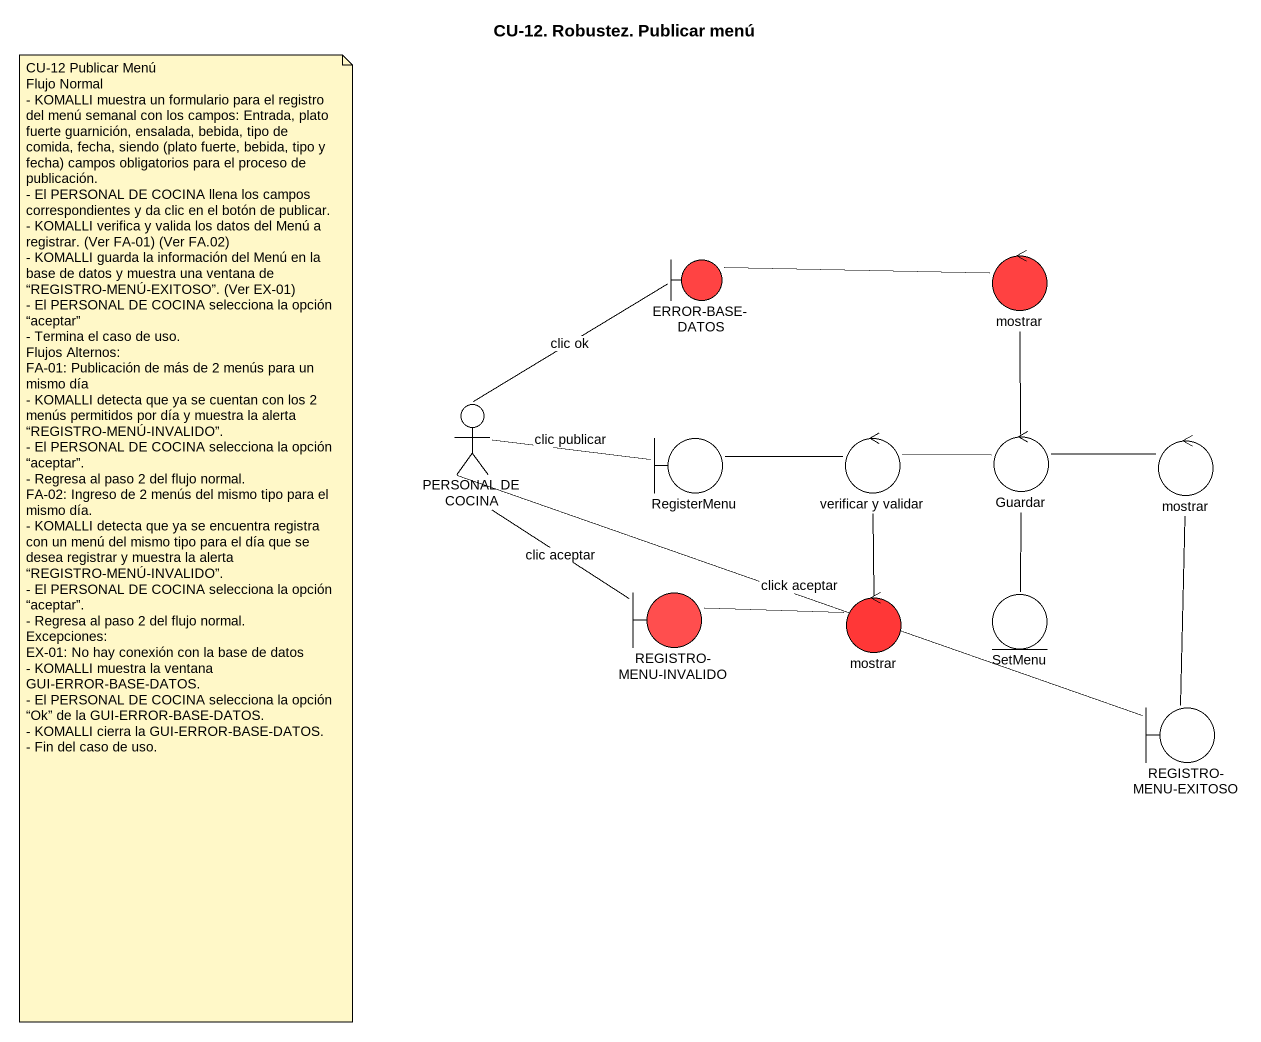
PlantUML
@startuml
title CU-12. Robustez. Publicar menú
boundary "ERROR-BASE-DATOS" as ERROR_BASE_DATOS #FF4343
control mostrar #FF4141
actor "PERSONAL DE COCINA" as PERSONAL_DE_COCINA
boundary RegisterMenu
control "verificar y validar" as verificar_y_validar
control Guardar
control "mostrar" as mostrar_2
boundary "REGISTRO-MENU-INVALIDO" as REGISTRO_MENU_INVALIDO #FF4E4E
control "mostrar" as mostrar_3 #FF3737
entity SetMenu
boundary "REGISTRO-MENU-EXITOSO" as REGISTRO_MENU_EXITOSO
ERROR_BASE_DATOS -- PERSONAL_DE_COCINA : clic ok
mostrar -left- ERROR_BASE_DATOS
PERSONAL_DE_COCINA -right- RegisterMenu : clic publicar
RegisterMenu -right- verificar_y_validar
verificar_y_validar -right- Guardar
verificar_y_validar -- mostrar_3
Guardar -up- mostrar
Guardar -right- mostrar_2
Guardar -- SetMenu
mostrar_2 -- REGISTRO_MENU_EXITOSO
REGISTRO_MENU_INVALIDO -up- PERSONAL_DE_COCINA : clic aceptar
mostrar_3 -left- REGISTRO_MENU_INVALIDO
REGISTRO_MENU_EXITOSO -left- PERSONAL_DE_COCINA : click aceptar
note as N1
  CU-12 Publicar Menú
  Flujo Normal
  - KOMALLI muestra un formulario para el registro del menú semanal con los campos: Entrada, plato fuerte guarnición, ensalada, bebida, tipo de comida, fecha, siendo (plato fuerte, bebida, tipo y fecha) campos obligatorios para el proceso de publicación.
  - El PERSONAL DE COCINA llena los campos correspondientes y da clic en el botón de publicar.
  - KOMALLI verifica y valida los datos del Menú a registrar. (Ver FA-01) (Ver FA.02)
  - KOMALLI guarda la información del Menú en la base de datos y muestra una ventana de “REGISTRO-MENÚ-EXITOSO”. (Ver EX-01)
  - El PERSONAL DE COCINA selecciona la opción “aceptar”
  - Termina el caso de uso.
  Flujos Alternos:
  FA-01: Publicación de más de 2 menús para un mismo día
  - KOMALLI detecta que ya se cuentan con los 2 menús permitidos por día y muestra la alerta “REGISTRO-MENÚ-INVALIDO”.
  - El PERSONAL DE COCINA selecciona la opción “aceptar”.
  - Regresa al paso 2 del flujo normal.
  FA-02: Ingreso de 2 menús del mismo tipo para el mismo día.
  - KOMALLI detecta que ya se encuentra registra con un menú del mismo tipo para el día que se desea registrar y muestra la alerta “REGISTRO-MENÚ-INVALIDO”.
  - El PERSONAL DE COCINA selecciona la opción “aceptar”.
  - Regresa al paso 2 del flujo normal.
  Excepciones:
  EX-01: No hay conexión con la base de datos
  - KOMALLI muestra la ventana GUI-ERROR-BASE-DATOS.
  - El PERSONAL DE COCINA selecciona la opción “Ok” de la GUI-ERROR-BASE-DATOS.
  - KOMALLI cierra la GUI-ERROR-BASE-DATOS.
  - Fin del caso de uso.
end note
@enduml
